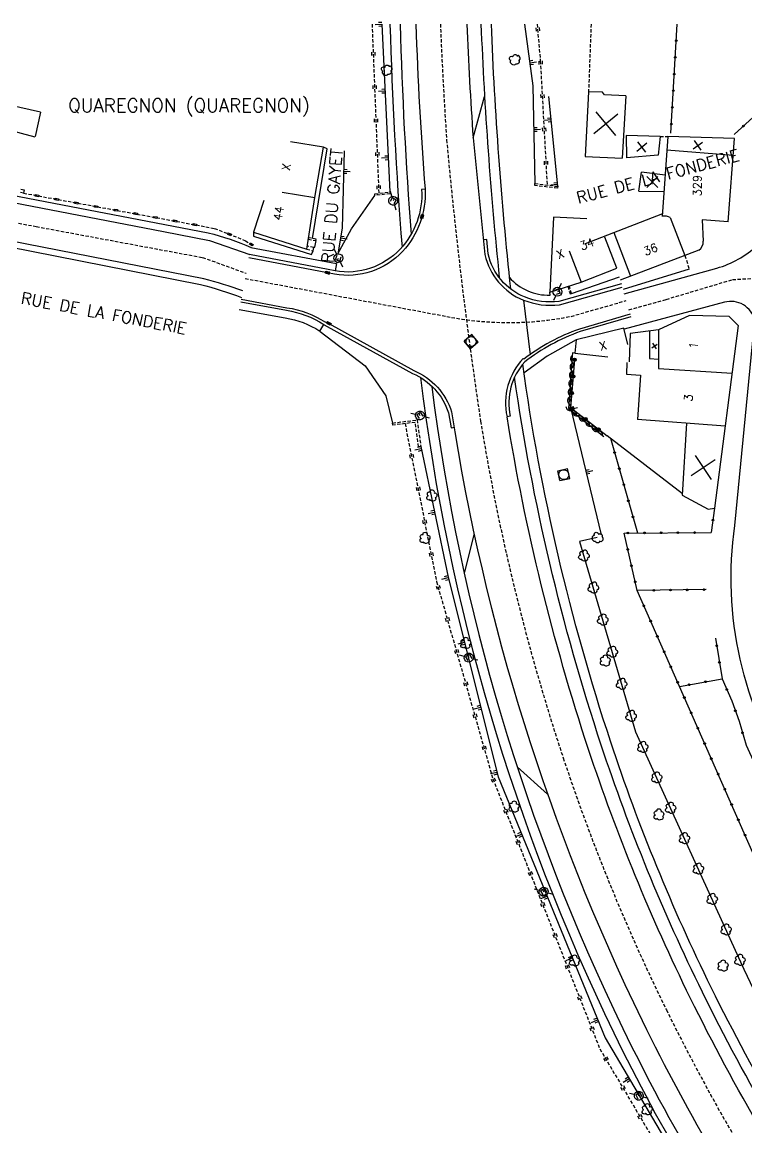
# Model space of a CAD drawing. Header units: millimetres. Extents: x 114000 to 115000, y 124000 to 125000.
# Drawn here: x 114570.6 to 114679.1, y 124834.9 to 125000.3 of the extents above; entities that cross this region are included whole.
import ezdxf
from ezdxf.enums import TextEntityAlignment as Align

# ---------------------------------------------------------------- set-up
doc = ezdxf.new("R2010")
doc.units = ezdxf.units.MM
doc.linetypes.add('DASHED', pattern=[0.75, 0.5, -0.25])
doc.layers.get('0').update_dxf_attribs({"linetype": 'CONTINUOUS'})
for name, color, linetype in [('W0001', 6, 'DASHED'), ('W0008', 7, 'CONTINUOUS'), ('W0100', 7, 'CONTINUOUS'), ('W0105', 7, 'CONTINUOUS'), ('W0112', 1, 'DASHED'), ('W0211', 2, 'CONTINUOUS'), ('W0220', 5, 'DASHED'), ('W0300', 7, 'CONTINUOUS'), ('W0302', 3, 'CONTINUOUS'), ('W0310', 3, 'CONTINUOUS'), ('W0322', 7, 'CONTINUOUS'), ('W0334', 7, 'CONTINUOUS'), ('W0400', 7, 'CONTINUOUS'), ('W0420', 7, 'CONTINUOUS'), ('W0471', 7, 'CONTINUOUS'), ('W0980', 7, 'CONTINUOUS'), ('W0989', 7, 'CONTINUOUS'), ('W0991', 7, 'CONTINUOUS'), ('W1102', 7, 'CONTINUOUS')]:
    doc.layers.add(name, color=color, linetype=linetype)
doc.styles.get("Standard").update_dxf_attribs({"font": 'romans.shx', "width": 0.85})

# ---------------------------------------------------------------- blocks, each defined once
blk = doc.blocks.new('T400')
for p, q in [((-0.15, 0.3), (0.15, 0.3)), ((-0.15, -0.25), (-0.15, 0.3)), ((-0.15, 0.15), (0.15, 0.15)), ((-0.15, 0), (0.15, 0)), ((0.15, 0.3), (0.15, -0.25)), ((-0.15, -0.15), (0.15, -0.15)), ((-0.15, -0.25), (-0.15, -0.3)), ((-0.15, -0.3), (0.15, -0.3)), ((0.15, -0.3), (0.15, -0.25))]:
    blk.add_line(p, q)
blk = doc.blocks.new('T471')
for p, q in [((-0.333334, 0.333334), (-0.333334, -0.333334)), ((-0.333334, 0.333334), (0.333334, 0.333334)), ((-0.333334, 0), (0, 0)), ((0.500001, 0.500001), (1.000002, 1.000002)), ((-0.500001, -0.500001), (-1.000002, -1.000002)), ((-0.333334, -0.333334), (0.333334, -0.333334))]:
    blk.add_line(p, q)
blk.add_ellipse((0, 0), major_axis=(0.471405, 0.471405), ratio=1, start_param=5.4977871438, end_param=11.780972451)
blk = doc.blocks.new('T300')
for p, q in [((-0.8, 0.51), (-0.86, 0.34)), ((-0.86, 0.34), (-0.86, 0.17)), ((-0.86, 0.17), (-0.74, 0.06)), ((-0.69, 0.63), (-0.8, 0.51)), ((-0.8, -0.06), (-0.74, 0.06)), ((-0.74, 0.06), (-0.69, 0.11)), ((-0.57, 0.69), (-0.69, 0.63)), ((-0.46, 0.69), (-0.57, 0.69)), ((-0.29, 0.63), (-0.46, 0.69)), ((-0.29, 0.63), (-0.17, 0.74)), ((-0.23, 0.57), (-0.29, 0.63)), ((-0.17, 0.74), (-0.06, 0.8)), ((-0.06, 0.8), (0.06, 0.8)), ((0.06, 0.8), (0.23, 0.74)), ((0.23, 0.74), (0.34, 0.63)), ((0.34, 0.63), (0.4, 0.51)), ((0.46, 0.46), (0.34, 0.46)), ((0.4, 0.51), (0.4, 0.46)), ((0.57, 0.4), (0.46, 0.46)), ((0.57, 0.4), (0.69, 0.29)), ((0.69, 0.29), (0.74, 0.17)), ((0.74, 0.06), (0.69, -0.17)), ((0.74, 0.17), (0.74, 0.06)), ((-0.8, -0.17), (-0.8, -0.06)), ((-0.8, -0.23), (-0.8, -0.17)), ((-0.74, -0.34), (-0.8, -0.23)), ((-0.69, -0.4), (-0.74, -0.34)), ((-0.51, -0.46), (-0.69, -0.4)), ((-0.4, -0.46), (-0.51, -0.46)), ((-0.4, -0.46), (-0.34, -0.46)), ((-0.34, -0.46), (-0.34, -0.4)), ((-0.34, -0.51), (-0.34, -0.46)), ((-0.29, -0.63), (-0.34, -0.51)), ((-0.17, -0.74), (-0.29, -0.63)), ((-0.06, -0.8), (-0.17, -0.74)), ((0.06, -0.8), (-0.06, -0.8)), ((0.17, -0.74), (0.06, -0.8)), ((0.23, -0.69), (0.17, -0.74)), ((0.29, -0.46), (0.23, -0.46)), ((0.29, -0.63), (0.23, -0.69)), ((0.46, -0.4), (0.29, -0.46)), ((0.34, -0.51), (0.29, -0.63)), ((0.34, -0.51), (0.34, -0.46)), ((0.57, -0.34), (0.46, -0.4)), ((0.63, -0.29), (0.57, -0.34)), ((0.69, -0.17), (0.63, -0.29))]:
    blk.add_line(p, q)
blk = doc.blocks.new('T420')
for p, q in [((0.75, 0.75), (-0.75, 0.75)), ((-0.75, 0.75), (-0.75, -0.75)), ((0.75, 0.75), (0.75, -0.75)), ((0.75, -0.75), (-0.75, -0.75))]:
    blk.add_line(p, q)
blk.add_ellipse((0, 0), major_axis=(-0.53, 0.53), ratio=1, start_param=3.926991, end_param=10.210176)
blk = doc.blocks.new('t211o')
at = {"color": 0, "linetype": 'Continuous'}
for p, q in [((-0.29, 0.5), (-0.29, 0)), ((0, 1), (0, 0)), ((0.29, 0.5), (0.29, 0))]:
    blk.add_line(p, q, dxfattribs=at)
blk = doc.blocks.new('t220o')
at = {"color": 0, "linetype": 'Continuous'}
for p, q in [((-0.25, 0.25), (0.25, 0.25)), ((-0.25, -0.25), (0.25, -0.25))]:
    blk.add_line(p, q, dxfattribs=at)
blk = doc.blocks.new('t310o')
at = {"color": 0, "linetype": 'Continuous'}
for centre, start, end in [((-0.5, 0.38), 216.8699, 323.1304), ((0.5, -0.37), 36.8699, 143.1303)]:
    blk.add_arc(centre, 0.625, start, end, dxfattribs=at)
blk = doc.blocks.new('t322o')
at = {"color": 0, "linetype": 'Continuous'}
for radius in [0.25, 0.15]:
    blk.add_circle((0, 0), radius, dxfattribs=at)

msp = doc.modelspace()

# ---------------------------------------------------------------- linework, layer by layer
at = {"layer": 'W0001'}
for points in [[(115000, 124403.83, 0.028332), (114983.58, 124456.05, 0.042534), (114946.27, 124534.04), (114931.34, 124558.23, 0.037174), (114882.18, 124620.71, 0.017937), (114838.05, 124665.6, 0.013832), (114808.53, 124692.54, 0.000548), (114781.18, 124717.28, -0.004818), (114747.24, 124748.51, -0.025477), (114711.68, 124785.44, -0.027641), (114690.2, 124813.11, -0.036849), (114667.01, 124852.58, -0.034361), (114651.58, 124890.24, -0.039829), (114639.21, 124940.62, -0.014932), (114634.13, 124982.69, -0.007243), (114633.19, 125000, -0.010296)], [(114603.96, 124961.95), (114634.14, 124956.27, 0.098808), (114652.76, 124956.28), (114661.01, 124958.64)]]:
    msp.add_lwpolyline(points, format="xyb", dxfattribs=at)
for points in [[(114661.42, 124957.27), (114667, 124958.82), (114676.89, 124961.78), (114686.98, 124962.4), (114697, 124962.79), (114713.79, 124963.83), (114760.72, 124966.58), (114795.88, 124968.76), (114819.94, 124970.33), (114859.11, 124973.26), (115000, 124984.54)], [(114531.35, 124977.88), (114551.64, 124973.76), (114572.69, 124969.72), (114597.58, 124965.09), (114604.11, 124962.74)]]:
    msp.add_lwpolyline(points, dxfattribs=at)
at = {"layer": 'W0008'}
for points in [[(114540.04, 125000), (114535.34, 124980.91, 0.309712), (114536.89, 124979.56), (114591.76, 124968.95), (114598.62, 124967.65), (114604.65, 124965.53)], [(114629.51, 125000, 0.010109), (114630.89, 124975.29, -0.205523), (114627.53, 124965.99, -0.252638), (114617.35, 124962.58), (114616.3, 124962.8), (114604.53, 124965.04)], [(114637.16, 125000, 0.007177), (114638.09, 124982.96), (114639.86, 124965.53, 0.247199), (114645.61, 124958.72, 0.129141), (114651.02, 124958.02), (114660.42, 124960.67)], [(114660.72, 124959.67), (114674.56, 124963.5, 0.123245), (114680.59, 124966.9, 0.18958), (114682.01, 124970.84), (114684.94, 125000)], [(114535.34, 124980.91), (114598.45, 124968.79, -0.039782), (114604.88, 124966.59, -0.039782)], [(114603.62, 124960.08, 0.020817), (114597.78, 124961.91), (114537.38, 124973.7, 0.321623), (114532.56, 124971.34), (114524.38, 124940.67), (114522.73, 124933.67), (114521.14, 124925.08, 0.079898), (114520.09, 124891.41), (114522.69, 124874.4), (114527.09, 124840.98), (114528.36, 124835.92), (114529.33, 124827.99, 0.086368), (114531.68, 124820.17, 0.158913), (114534.97, 124816.69), (114613.71, 124772.79, -0.101509), (114623.56, 124765.62), (114635.93, 124750)], [(114539.9, 124973.21), (114539.79, 124972.35), (114597.31, 124961.07, -0.022111), (114603.44, 124959.12, -0.022111)], [(114603.39, 124958.85), (114610.23, 124957.58, -0.106036), (114615.98, 124955.4), (114616.02, 124955.48), (114616.51, 124955.22), (114629.24, 124948.18, -0.219398), (114634.87, 124941.98, 0.075204), (114663.4, 124850.96, 0.039553), (114687.24, 124810.55, 0.022419), (114708.76, 124782.63, 0.033898), (114745.03, 124745.18, -0.004277), (114778.37, 124714.61, 0.01156), (114817.01, 124680.19)], [(114718.37, 124835.25), (114711.81, 124845.98), (114698.86, 124867.1), (114685.91, 124886.65, -0.184013), (114677.27, 124925), (114680.25, 124955.74, 0.418014), (114675.72, 124958.39), (114660.72, 124954.35)], [(114661.6, 124956.61), (114653.99, 124954.39, 0.078055), (114645.68, 124949.87)], [(114645.6, 124949.97, 0.249953), (114643.17, 124941.26)], [(115000, 124419.72, 0.013751), (114991.6, 124446.09, 0.050124), (114948.82, 124537.9), (114936.02, 124558.41, 0.002922), (114922.91, 124577.28, 0.012952), (114912.61, 124591.15, 0.01831), (114885.12, 124623.7, 0.01829), (114847.79, 124661.86), (114847.49, 124661.62, 0.017106), (114811.2, 124695.53, 0.000547), (114783.86, 124720.26, -0.004818), (114749.98, 124751.43, -0.025477), (114714.71, 124788.07, -0.027641), (114693.49, 124815.39, -0.036849), (114670.6, 124854.35, -0.034361), (114655.38, 124891.5, -0.039829), (114643.17, 124941.26)]]:
    msp.add_lwpolyline(points, format="xyb", dxfattribs=at)
for points in [[(114670.43, 124963.35), (114660.53, 124960.3)], [(114645.68, 124949.87), (114645.6, 124949.97)]]:
    msp.add_lwpolyline(points, dxfattribs=at)
at = {"layer": 'W0100'}
for points in [[(114573.36, 124986.84), (114554.06, 124991.17)], [(114655.37, 124989.88), (114654.88, 124980.21)], [(114657.47, 124989.8), (114655.37, 124989.88)], [(114657.75, 124989.41), (114657.47, 124989.8)], [(114660.95, 124989.26), (114657.75, 124989.41)], [(114660.95, 124989.26), (114660.42, 124979.93)], [(114560.36, 124986.35), (114572.5, 124983.13)], [(114573.36, 124986.84), (114572.52, 124983.19)], [(114606.76, 124973.63), (114605.24, 124968.87), (114613.18, 124966.35), (114614.42, 124974.04), (114615.68, 124981.57), (114610.75, 124982.39)], [(114661, 124983.34), (114661.07, 124980)], [(114666.07, 124983.19), (114661, 124983.34)], [(114666.07, 124983.19), (114665.8, 124980.37)], [(114667.24, 124983.16), (114666.4, 124971.24)], [(114677.2, 124982.87), (114667.24, 124983.16)], [(114676.28, 124970.43), (114677.2, 124982.87)], [(114667.1, 124981.2), (114677.02, 124980.39)], [(114654.88, 124980.21), (114660.42, 124979.93)], [(114665.8, 124980.37), (114661.07, 124980)], [(114662.88, 124974.98), (114663.27, 124977.84)], [(114666.84, 124977.39), (114663.27, 124977.84)], [(114662.88, 124974.98), (114666.67, 124974.97)], [(114655.13, 124970.89), (114650.13, 124971.14), (114649.56, 124959.91), (114654.25, 124961.41), (114659.6, 124963.47), (114657.81, 124968.14)], [(114666.43, 124971.63), (114654.85, 124967.14)], [(114667.59, 124971.06), (114669.79, 124965.39)], [(114676.28, 124970.43), (114672.35, 124970.7)], [(114672.35, 124970.7), (114672.53, 124967.54)], [(114659.13, 124968.8), (114661.63, 124962.27)], [(114671.86, 124966.18), (114660.12, 124961.69)], [(114670.47, 124956.41), (114665.84, 124954.28)], [(114676.39, 124956.28), (114670.47, 124956.41)], [(114677.78, 124954.89), (114676.39, 124956.28)], [(114661.27, 124952.09), (114660.67, 124954.52), (114653.52, 124952.76), (114653.29, 124950.8), (114658.26, 124950.23)], [(114665.84, 124954.28), (114661.59, 124953.74)], [(114665.84, 124954.28), (114665.82, 124948.5)], [(114677.78, 124954.89), (114674.22, 124927.58)], [(114661.59, 124953.74), (114661.46, 124949.46)], [(114664.5, 124954.11), (114664.49, 124949.98)], [(114661.1, 124949.39), (114661.07, 124947.63)], [(114664.49, 124949.98), (114665.82, 124949.88)], [(114661.07, 124947.63), (114663.13, 124947.47)], [(114665.82, 124948.5), (114676.85, 124947.79)], [(114663.13, 124947.47), (114662.68, 124940.87)], [(114675.82, 124939.85), (114662.68, 124940.87)], [(114670.04, 124940.3), (114669.4, 124929.52)], [(114658.16, 124938.44), (114669.41, 124929.78)], [(114669.4, 124929.52), (114673.27, 124927.46)], [(114673.27, 124927.46), (114674.22, 124927.58)]]:
    msp.add_lwpolyline(points, dxfattribs=at)
for centre, radius, start, end in [((114666.74, 124969.36), 1.91, 63.2685, 100.0556), ((114671.11, 124967.4), 1.43, 301.7793, 5.8455)]:
    msp.add_arc(centre, radius, start, end, dxfattribs=at)
at = {"layer": 'W0105'}
for points in [[(114614.26, 124966.59), (114614.4, 124966.61), (114614.58, 124967.61), (114614.55, 124967.62)], [(114652.81, 124959.68), (114659.98, 124962.18)], [(114653.29, 124950.8), (114652.96, 124950.84), (114652.86, 124949.83), (114653.28, 124949.8)]]:
    msp.add_lwpolyline(points, dxfattribs=at)
at = {"layer": 'W0112'}
for p, q in [((114570.82, 124974.71), (114570.33, 124974.8)), ((114570.42, 124975.29), (114570.91, 124975.2)), ((114570.91, 124975.2), (114570.82, 124974.71)), ((114572.55, 124974.26), (114572.6, 124974.51)), ((114573.05, 124974.17), (114572.55, 124974.26)), ((114572.6, 124974.51), (114573.09, 124974.42)), ((114573.09, 124974.42), (114573.05, 124974.17)), ((114575.5, 124973.72), (114575.55, 124973.96)), ((114576, 124973.63), (114575.5, 124973.72)), ((114575.55, 124973.96), (114576.04, 124973.87)), ((114576.04, 124973.87), (114576, 124973.63)), ((114578.45, 124973.17), (114578.5, 124973.42)), ((114578.95, 124973.08), (114578.45, 124973.17)), ((114578.5, 124973.42), (114578.99, 124973.33)), ((114578.99, 124973.33), (114578.95, 124973.08)), ((114581.41, 124972.63), (114581.45, 124972.87)), ((114581.9, 124972.54), (114581.41, 124972.63)), ((114581.45, 124972.87), (114581.94, 124972.78)), ((114581.94, 124972.78), (114581.9, 124972.54)), ((114584.36, 124972.08), (114584.4, 124972.33)), ((114584.85, 124971.99), (114584.36, 124972.08)), ((114584.4, 124972.33), (114584.89, 124972.24)), ((114584.89, 124972.24), (114584.85, 124971.99)), ((114587.31, 124971.54), (114587.35, 124971.79)), ((114587.8, 124971.45), (114587.31, 124971.54)), ((114587.35, 124971.79), (114587.84, 124971.7)), ((114587.84, 124971.7), (114587.8, 124971.45)), ((114590.26, 124971), (114590.3, 124971.24)), ((114590.75, 124970.91), (114590.26, 124971)), ((114590.3, 124971.24), (114590.79, 124971.15)), ((114590.79, 124971.15), (114590.75, 124970.91)), ((114593.21, 124970.45), (114593.25, 124970.7)), ((114593.7, 124970.36), (114593.21, 124970.45)), ((114593.25, 124970.7), (114593.74, 124970.61)), ((114593.74, 124970.61), (114593.7, 124970.36)), ((114596.16, 124969.91), (114596.2, 124970.15)), ((114596.65, 124969.82), (114596.16, 124969.91)), ((114596.2, 124970.15), (114596.69, 124970.06)), ((114596.69, 124970.06), (114596.65, 124969.82)), ((114601.36, 124968.52), (114601.45, 124968.75)), ((114601.82, 124968.33), (114601.36, 124968.52)), ((114601.45, 124968.75), (114601.92, 124968.57)), ((114601.92, 124968.57), (114601.82, 124968.33)), ((114604.6, 124967.08), (114604.73, 124967.29)), ((114605.02, 124966.81), (114604.6, 124967.08)), ((114604.73, 124967.29), (114605.16, 124967.02)), ((114605.16, 124967.02), (114605.02, 124966.81))]:
    msp.add_line(p, q, dxfattribs=at)
for points in [[(114655.74, 125000), (114655.37, 124989.88)], [(114666.07, 124983.19), (114667.24, 124983.16)], [(114570.82, 124974.71), (114599.37, 124969.44)], [(114599.37, 124969.44), (114604.02, 124967.6)], [(114604.02, 124967.6), (114605.09, 124966.92)], [(114613.42, 124967.85), (114614.55, 124967.62), (114614.59, 124967.81), (114613.45, 124968.05)], [(114613.18, 124966.35), (114614.13, 124966.08), (114614.26, 124966.59), (114613.25, 124966.79)], [(114669.79, 124965.39), (114670.43, 124963.35)], [(114652.27, 124960.78), (114652.62, 124959.64), (114652.81, 124959.68), (114652.46, 124960.84)]]:
    msp.add_lwpolyline(points, dxfattribs=at)
for points in [[(114650.72, 124975.45), (114647.31, 124975.85), (114647.34, 124976.15), (114650.75, 124975.75)], [(114623.37, 124974.62), (114625.64, 124974.88), (114625.67, 124974.62), (114623.4, 124974.35)], [(114629.94, 124936.76), (114629.43, 124940.43), (114626.08, 124940.01), (114626.04, 124940.33), (114629.71, 124940.8), (114630.27, 124936.81)]]:
    msp.add_lwpolyline(points, close=True, dxfattribs=at)
at = {"layer": 'W0211'}
for points in [[(114624.45, 125000), (114625.65, 124974.88)], [(114645.78, 125000), (114647.04, 124990.76), (114647.34, 124976.15)], [(114650.75, 124975.75), (114649.43, 124989.18)], [(114618.79, 124981.05), (114618.47, 124969.45), (114617.86, 124965.63)], [(114617.86, 124965.63), (114619.89, 124969.38), (114623.4, 124974.35)], [(114615.21, 124954.04), (114621.95, 124948.89), (114625.02, 124944.39), (114626.04, 124940.33)], [(114652.67, 124942.65), (114657.28, 124923.6)], [(114630.27, 124936.81), (114634.35, 124917.3), (114641.86, 124887.4), (114657.83, 124848.37), (114682.39, 124806.78), (114705.14, 124777.68), (114741.13, 124740.69), (114774.21, 124710.24)]]:
    msp.add_lwpolyline(points, dxfattribs=at)
at = {"layer": 'W0220'}
for points in [[(114622.96, 125000), (114623.97, 124974.69)], [(114647.67, 125000), (114648.15, 124994.52), (114649.16, 124975.93)], [(114627.9, 124940.24), (114632.62, 124916.61), (114641.04, 124887.14), (114657.06, 124846.73), (114680.71, 124806.81), (114702.37, 124778.73), (114740.55, 124739.18), (114773.36, 124709.28)]]:
    msp.add_lwpolyline(points, dxfattribs=at)
at = {"layer": 'W0302'}
msp.add_lwpolyline([(114656.65, 124923.2), (114654.02, 124922.6), (114662.4, 124894.15), (114678.6, 124858.65), (114683.85, 124847.65)], dxfattribs=at)
at = {"layer": 'W0310'}
msp.add_lwpolyline([(114652.89, 124949.48), (114652.38, 124942.5), (114657.66, 124938.32)], dxfattribs=at)
at = {"layer": 'W0322'}
for points in [[(114667.68, 124983.68), (114668.64, 125000)], [(114677.15, 124983.46), (114680.02, 124986.06)], [(114653.28, 124949.8), (114652.67, 124942.65), (114658.13, 124938.41)], [(114658.67, 124938.05), (114662.7, 124923.89)], [(114674.22, 124927.58), (114673.74, 124923.96)], [(114660.68, 124923.88), (114673.74, 124923.96)], [(114662.64, 124915.28), (114660.68, 124923.88)], [(114672.96, 124915.42), (114662.64, 124915.28)], [(114681.46, 124872.68), (114662.64, 124915.28)], [(114674.39, 124908.15), (114675.35, 124902.08)], [(114668.98, 124900.92), (114675.35, 124902.08)], [(114675.35, 124902.08), (114676.8, 124898.77)], [(114676.8, 124898.77), (114677.92, 124895.76)], [(114677.92, 124895.76), (114678.94, 124892.15)], [(114678.94, 124892.15), (114680.28, 124889.31)]]:
    msp.add_lwpolyline(points, dxfattribs=at)
for centre, major_axis, start_param, end_param in [((114668.5, 124997.51), (0.0884, 0.0884), 0.7175942802589623, 7.000779587438549), ((114668.5, 124997.51), (-0.0532, 0.0532), -0.853202, 5.429983), ((114668.35, 124995.02), (0.0884, 0.0884), 0.7175942802589623, 7.000779587438549), ((114668.35, 124995.02), (-0.0532, 0.0532), -0.853202, 5.429983), ((114668.2, 124992.52), (0.0884, 0.0884), 0.7175942802589623, 7.000779587438549), ((114668.2, 124992.52), (-0.0532, 0.0532), -0.853202, 5.429983), ((114668.06, 124990.03), (0.0884, 0.0884), 0.7175942802589623, 7.000779587438549), ((114668.06, 124990.03), (-0.0532, 0.0532), -0.853202, 5.429983), ((114667.91, 124987.53), (0.0884, 0.0884), 0.7175942802589623, 7.000779587438549), ((114667.91, 124987.53), (-0.0532, 0.0532), -0.853202, 5.429983), ((114667.76, 124985.04), (0.0884, 0.0884), 0.7175942802589623, 7.000779587438549), ((114667.76, 124985.04), (-0.0532, 0.0532), -0.853202, 5.429983), ((114678.55, 124984.73), (0.0884, 0.0884), 6.232881, 12.516066), ((114678.55, 124984.73), (0.0532, 0.0532), 6.232881, 12.516066), ((114659.28, 124935.91), (0.0884, 0.0884), 4.203864, 10.487049), ((114659.28, 124935.91), (0.0532, 0.0532), 4.203864, 10.487049), ((114659.97, 124933.51), (0.0884, 0.0884), 4.203864, 10.487049), ((114659.97, 124933.51), (0.0532, 0.0532), 4.203864, 10.487049), ((114660.65, 124931.1), (0.0884, 0.0884), 4.203864, 10.487049), ((114660.65, 124931.1), (0.0532, 0.0532), 4.203864, 10.487049), ((114661.33, 124928.7), (0.0884, 0.0884), 4.203864, 10.487049), ((114661.33, 124928.7), (0.0532, 0.0532), 4.203864, 10.487049), ((114662.02, 124926.29), (0.0884, 0.0884), 4.203864, 10.487049), ((114662.02, 124926.29), (0.0532, 0.0532), 4.203864, 10.487049), ((114673.99, 124925.82), (-0.0884, 0.0884), 2.22654728338777, 8.509732590567356), ((114673.99, 124925.82), (0.0532, 0.0532), 3.797344, 10.080529), ((114661.25, 124923.88), (0.0884, 0.0884), 5.504381, 11.787566), ((114661.25, 124923.88), (-0.0532, 0.0532), 3.933584, 10.216769), ((114663.74, 124923.9), (0.0884, 0.0884), 5.504381, 11.787566), ((114663.74, 124923.9), (-0.0532, 0.0532), 3.933584, 10.216769), ((114666.24, 124923.91), (0.0884, 0.0884), 5.504381, 11.787566), ((114666.24, 124923.91), (-0.0532, 0.0532), 3.933584, 10.216769), ((114668.74, 124923.93), (0.0884, 0.0884), 5.504381, 11.787566), ((114668.74, 124923.93), (-0.0532, 0.0532), 3.933584, 10.216769), ((114671.24, 124923.95), (0.0884, 0.0884), 5.504381, 11.787566), ((114671.24, 124923.95), (-0.0532, 0.0532), 3.933584, 10.216769), ((114661.24, 124921.44), (-0.0884, 0.0884), -0.561907, 5.721278), ((114661.24, 124921.44), (-0.0532, 0.0532), -0.561907, 5.721278), ((114661.79, 124919), (-0.0884, 0.0884), -0.561907, 5.721278), ((114661.79, 124919), (-0.0532, 0.0532), -0.561907, 5.721278), ((114662.35, 124916.56), (-0.0884, 0.0884), -0.561907, 5.721278), ((114662.35, 124916.56), (-0.0532, 0.0532), -0.561907, 5.721278), ((114665.14, 124915.31), (0.0884, 0.0884), 2.370159, 8.653344), ((114665.14, 124915.31), (0.0532, 0.0532), 2.370159, 8.653344), ((114667.64, 124915.35), (0.0884, 0.0884), 2.370159, 8.653344), ((114667.64, 124915.35), (0.0532, 0.0532), 2.370159, 8.653344), ((114670.14, 124915.38), (0.0884, 0.0884), 2.370159, 8.653344), ((114670.14, 124915.38), (0.0532, 0.0532), 2.370159, 8.653344), ((114672.64, 124915.42), (0.0884, 0.0884), 2.370159, 8.653344), ((114672.64, 124915.42), (0.0532, 0.0532), 2.370159, 8.653344), ((114663.65, 124912.99), (0.0884, 0.0884), 1.201489, 7.484674), ((114663.65, 124912.99), (-0.0532, 0.0532), -0.3693076598772824, 5.913877647302304), ((114664.66, 124910.71), (0.0884, 0.0884), 1.201489, 7.484674), ((114664.66, 124910.71), (-0.0532, 0.0532), -0.3693076598772824, 5.913877647302304), ((114665.67, 124908.42), (0.0884, 0.0884), 1.201489, 7.484674), ((114665.67, 124908.42), (-0.0532, 0.0532), -0.3693076598772824, 5.913877647302304), ((114666.68, 124906.13), (0.0884, 0.0884), 1.201489, 7.484674), ((114674.56, 124907.01), (-0.0884, 0.0884), 2.512937209327264, 8.79612251650685), ((114674.56, 124907.01), (0.0532, 0.0532), 4.083734, 10.366919), ((114666.68, 124906.13), (-0.0532, 0.0532), -0.3693076598772824, 5.913877647302304), ((114674.95, 124904.54), (-0.0884, 0.0884), 2.512937209327264, 8.79612251650685), ((114674.95, 124904.54), (0.0532, 0.0532), 4.083734, 10.366919), ((114667.69, 124903.85), (0.0884, 0.0884), 1.201489, 7.484674), ((114667.69, 124903.85), (-0.0532, 0.0532), -0.3693076598772824, 5.913877647302304), ((114668.7, 124901.56), (0.0884, 0.0884), 1.201489, 7.484674), ((114668.7, 124901.56), (-0.0532, 0.0532), -0.3693076598772824, 5.913877647302304), ((114670.43, 124901.18), (-0.0884, 0.0884), 4.106587, 10.389772), ((114672.89, 124901.63), (-0.0884, 0.0884), 4.106587, 10.389772), ((114672.89, 124901.63), (0.0532, 0.0532), 5.677383, 11.960568), ((114670.43, 124901.18), (0.0532, 0.0532), 5.677383, 11.960568), ((114676.06, 124900.47), (0.0884, 0.0884), 4.342611, 10.625796), ((114676.06, 124900.47), (0.0532, 0.0532), 4.342611, 10.625796), ((114669.71, 124899.27), (0.0884, 0.0884), 1.201489, 7.484674), ((114669.71, 124899.27), (-0.0532, 0.0532), -0.3693076598772824, 5.913877647302304), ((114670.72, 124896.99), (0.0884, 0.0884), 1.201489, 7.484674), ((114670.72, 124896.99), (-0.0532, 0.0532), -0.3693076598772824, 5.913877647302304), ((114677.35, 124897.3), (0.0884, 0.0884), 4.281249, 10.564434), ((114677.35, 124897.3), (0.0532, 0.0532), 4.281249, 10.564434), ((114671.73, 124894.7), (0.0884, 0.0884), 1.201489, 7.484674), ((114671.73, 124894.7), (-0.0532, 0.0532), -0.3693076598772824, 5.913877647302304), ((114678.41, 124894), (-0.0884, 0.0884), 2.631884, 8.915069), ((114678.41, 124894), (0.0532, 0.0532), 4.202680431837311, 10.4858657390169), ((114672.74, 124892.41), (0.0884, 0.0884), 1.201489, 7.484674), ((114672.74, 124892.41), (-0.0532, 0.0532), -0.3693076598772824, 5.913877647302304), ((114673.75, 124890.13), (0.0884, 0.0884), 1.201489, 7.484674), ((114673.75, 124890.13), (-0.0532, 0.0532), -0.3693076598772824, 5.913877647302304), ((114674.76, 124887.84), (0.0884, 0.0884), 1.201489, 7.484674), ((114674.76, 124887.84), (-0.0532, 0.0532), -0.3693076598772824, 5.913877647302304), ((114675.77, 124885.55), (0.0884, 0.0884), 1.201489, 7.484674), ((114675.77, 124885.55), (-0.0532, 0.0532), -0.3693076598772824, 5.913877647302304), ((114676.78, 124883.27), (0.0884, 0.0884), 1.201489, 7.484674), ((114676.78, 124883.27), (-0.0532, 0.0532), -0.3693076598772824, 5.913877647302304), ((114677.79, 124880.98), (0.0884, 0.0884), 1.201489, 7.484674), ((114677.79, 124880.98), (-0.0532, 0.0532), -0.3693076598772824, 5.913877647302304), ((114678.8, 124878.69), (0.0884, 0.0884), 1.201489, 7.484674), ((114678.8, 124878.69), (-0.0532, 0.0532), -0.3693076598772824, 5.913877647302304)]:
    msp.add_ellipse(centre, major_axis=major_axis, ratio=1, start_param=start_param, end_param=end_param, dxfattribs=at)
at = {"layer": 'W0334'}
for points in [[(114625.65, 125000, 0.012314), (114627.45, 124966.65, 0.026384)], [(114627.15, 125000, 0.011637), (114628.8, 124968.55, 0.026384)], [(114639.27, 125000, 0.016053), (114642.01, 124962.07, 0.023909)], [(114640.77, 125000, 0.016811), (114643.69, 124960.38, 0.023909)], [(114630.89, 124975.29), (114630.39, 124975.26, -0.205523), (114627.16, 124966.33, -0.252443), (114617.44, 124963.07), (114616.4, 124963.29), (114604.62, 124965.54)], [(114660.28, 124961.15), (114650.92, 124958.51, -0.128239), (114645.8, 124959.18, -0.246369), (114640.35, 124965.61), (114640.13, 124967.78), (114639.63, 124967.73)], [(114643.51, 124962.12, 0.228391), (114649.61, 124959.46), (114649.56, 124959.91)], [(114603.31, 124958.45), (114610.16, 124957.19, -0.106146), (114615.76, 124955.06), (114615.79, 124955.03), (114616.27, 124954.78), (114629.02, 124947.73, -0.219314), (114634.39, 124941.86), (114634.82, 124939.61), (114635.31, 124939.71)], [(114603.1, 124957.32), (114609.97, 124956.04, -0.106493), (114615.13, 124954.09), (114615.76, 124955.06)], [(114661.72, 124956.23), (114654.12, 124954.01, 0.079102), (114645.81, 124949.46, 0.243558), (114643.66, 124941.37), (114643.17, 124941.28)], [(115000, 124429.56, 0.00908), (114994.26, 124447.02, 0.050124), (114951.25, 124539.34), (114938.59, 124560.17, 0.002922), (114925.46, 124579.08, 0.012952), (114915.07, 124593.07, 0.01831), (114887.43, 124625.8, 0.01829), (114849.94, 124664.12, 0.017106), (114813.55, 124698.13, 0.000547), (114786.21, 124722.86, -0.004818), (114752.38, 124753.98, -0.025477), (114717.35, 124790.37, -0.027641), (114696.37, 124817.38, -0.036849), (114673.74, 124855.89, -0.034361), (114658.7, 124892.6, -0.045638), (114645.52, 124949.13)], [(114630.22, 124947.13, 0.082684), (114659.14, 124849.15, 0.042697), (114683.8, 124807.76, 0.01559), (114705.5, 124779.44, 0.046471), (114742.46, 124741.92, -0.020069), (114787.64, 124700.65, 0.024126), (114824.05, 124667.94, 0.019554)], [(115000, 124424.39, 0.011525), (114992.84, 124446.52, 0.050124), (114949.96, 124538.58), (114937.35, 124559.32, 0.002922), (114924.23, 124578.22, 0.012952), (114913.89, 124592.15, 0.01831), (114886.32, 124624.79, 0.01829), (114848.9, 124663.04, 0.017106), (114812.54, 124697.02, 0.000547), (114785.2, 124721.74, -0.004818), (114751.35, 124752.89, -0.025477), (114716.22, 124789.38, -0.027641), (114695.14, 124816.53, -0.036849), (114672.4, 124855.23, -0.034361), (114657.28, 124892.13, -0.044248), (114644.29, 124947.17)], [(114631.9, 124945.74, 0.081402), (114660.49, 124849.8, 0.042697), (114685.02, 124808.63, 0.01559), (114706.66, 124780.38, 0.046471), (114743.43, 124743.06, -0.020069), (114788.7, 124701.72, 0.023654), (114824.26, 124669.7)]]:
    msp.add_lwpolyline(points, format="xyb", dxfattribs=at)
for points in [[(114638.09, 124982.96), (114639.8, 124989.16)], [(114614.07, 124967.92), (114616.25, 124981.33), (114615.68, 124981.57)], [(114605.24, 124968.87), (114605.2, 124968.27), (114613.91, 124965.51), (114614.13, 124966.08)], [(114604.82, 124966.6), (114617.65, 124964.18), (114617.43, 124963.08)], [(114645.61, 124958.72), (114646.65, 124950.55)], [(114653.52, 124952.76), (114649.18, 124950.31), (114645.71, 124947.83)], [(114636.84, 124918.03), (114638.26, 124923.66)], [(114649.23, 124884.83), (114644.7, 124888.89)]]:
    msp.add_lwpolyline(points, dxfattribs=at)
at = {"layer": 'W0991'}
for p, q in [((114656.17, 124983.63), (114659.73, 124986.57)), ((114656.48, 124986.88), (114659.42, 124983.32)), ((114663.95, 124980.85), (114662.74, 124982.36)), ((114671.01, 124981.36), (114672.44, 124982.34)), ((114672.22, 124981.13), (114671.23, 124982.57)), ((114662.59, 124981), (114664.1, 124982.21)), ((114665.74, 124975.56), (114664.08, 124977.22)), ((114664.08, 124975.56), (114665.74, 124977.22)), ((114664.82, 124951.58), (114665.64, 124952.13)), ((114664.96, 124952.26), (114665.5, 124951.44)), ((114670.72, 124932.49), (114674.34, 124934.88)), ((114671.34, 124935.49), (114673.72, 124931.88))]:
    msp.add_line(p, q, dxfattribs=at)
at = {"layer": 'W1102'}
for p, q in [((114609.49, 124974.85), (114614.42, 124974.04)), ((114652.46, 124966.08), (114654.25, 124961.41))]:
    msp.add_line(p, q, dxfattribs=at)

# ---------------------------------------------------------------- block references
at = {"layer": 'W0211'}
for p, rotation in [((114624.45, 125000), 92.73362583371805), ((114646.58, 124994.17), 277.806786429881), ((114624.93, 124990.01), 92.73362583371805), ((114649.77, 124985.7), 95.62138105263158), ((114647.18, 124984.2), 271.175727968645), ((114625.4, 124980.02), 92.73362583371805), ((114618.71, 124977.93), 268.396601465594), ((114650.72, 124976.03), 95.62138105263158), ((114618.23, 124967.96), 260.896196734855), ((114652.74, 124942.37), 283.595268943796), ((114630.33, 124936.53), 101.8345645719079), ((114655.02, 124932.94), 283.595268943796), ((114632.32, 124927.02), 101.8345645719079), ((114634.37, 124917.23), 104.0981288389939), ((114636.81, 124907.54), 104.0981288389939), ((114639.24, 124897.84), 104.0981288389939), ((114641.68, 124888.14), 104.0981288389939), ((114645.36, 124878.85), 112.250532678389), ((114649.15, 124869.59), 112.250532678389), ((114652.94, 124860.34), 112.250532678389), ((114656.72, 124851.08), 112.250532678389), ((114661.43, 124842.28), 120.557810201787)]:
    msp.add_blockref('t211o', p, dxfattribs=dict(at, rotation=rotation))
at = {"layer": 'W0220'}
for p, rotation in [((114647.74, 124999.19), 275.109334666118), ((114623.14, 124995.55), 272.285096719199), ((114648.17, 124994.21), 273.090412711093), ((114623.34, 124990.56), 272.285096719199), ((114648.44, 124989.21), 273.090412711093), ((114623.54, 124985.56), 272.285096719199), ((114648.71, 124984.22), 273.090412711093), ((114623.74, 124980.57), 272.285096719199), ((114648.98, 124979.23), 273.090412711093), ((114623.93, 124975.57), 272.285096719199), ((114628.87, 124935.37), 281.305927430563), ((114629.85, 124930.47), 281.305927430563), ((114630.83, 124925.57), 281.305927430563), ((114631.81, 124920.66), 281.305927430563), ((114632.86, 124915.78), 285.948014937004), ((114634.23, 124910.97), 285.948014937004), ((114635.61, 124906.16), 285.948014937004), ((114636.98, 124901.35), 285.948014937004), ((114638.36, 124896.55), 285.948014937004), ((114639.73, 124891.74), 285.948014937004), ((114641.12, 124886.94), 291.620872737774), ((114642.97, 124882.29), 291.620872737774), ((114644.81, 124877.64), 291.620872737774), ((114646.65, 124872.99), 291.620872737774), ((114648.49, 124868.34), 291.620872737774), ((114650.34, 124863.7), 291.620872737774), ((114652.18, 124859.05), 291.620872737774), ((114654.02, 124854.4), 291.620872737774), ((114655.86, 124849.75), 291.620872737774), ((114657.95, 124845.22), 300.641020095911), ((114660.5, 124840.92), 300.641020095911), ((114663.05, 124836.62), 300.641020095911)]:
    msp.add_blockref('t220o', p, dxfattribs=dict(at, rotation=rotation))
at = {"layer": 'W0300'}
for p, rotation in [((114644.27, 124994.61), 240.657549091473), ((114625.1, 124993.05), 240.657549091473), ((114631.9, 124929.35), 295.496030315073), ((114630.88, 124923.01), 300.534763390932), ((114656.65, 124923.2), 192.773865685828), ((114654.67, 124920.39), 286.404279656034), ((114656.08, 124915.6), 286.404279656034), ((114657.49, 124910.8), 286.404279656034), ((114636.98, 124907.29), 300.534763390932), ((114658.91, 124906.01), 286.404279656034), ((114657.86, 124904.67), 300.534763390932), ((114660.32, 124901.21), 286.404279656034), ((114661.73, 124896.41), 286.404279656034), ((114663.49, 124891.75), 294.539319662415), ((114665.57, 124887.2), 294.539319662415), ((114644.21, 124882.83), 300.534763390932), ((114667.65, 124882.65), 294.539319662415), ((114665.89, 124881.65), 300.534763390932), ((114669.72, 124878.1), 294.539319662415), ((114671.8, 124873.55), 294.539319662415), ((114673.88, 124869.01), 294.539319662415), ((114675.95, 124864.46), 294.539319662415), ((114653.26, 124859.8), 300.534763390932), ((114675.49, 124859.06), 300.534763390932), ((114678.03, 124859.91), 294.539319662415), ((114664.13, 124837.55), 300.534763390932)]:
    msp.add_blockref('T300', p, dxfattribs=dict(at, rotation=rotation))
at = {"layer": 'W0310'}
for p, rotation in [((114652.8, 124948.23), 265.8207974289489), ((114652.89, 124949.48), 265.8207974289489), ((114652.71, 124946.99), 265.8207974289489), ((114652.62, 124945.74), 265.8207974289489), ((114652.53, 124944.49), 265.8207974289489), ((114652.77, 124942.19), 321.6835698749709), ((114652.43, 124943.25), 265.8207974289489), ((114653.75, 124941.41), 321.6835698749709), ((114654.73, 124940.64), 321.6835698749709), ((114655.71, 124939.86), 321.6835698749709), ((114656.69, 124939.09), 321.6835698749709)]:
    msp.add_blockref('t310o', p, dxfattribs=dict(at, rotation=rotation))
at = {"layer": 'W0322'}
for p, rotation in [((114653.28, 124949.8), 265.107825963046), ((114653.07, 124947.3), 265.107825963046), ((114652.85, 124944.81), 265.107825963046), ((114652.93, 124942.45), 322.106785316271), ((114654.91, 124940.91), 322.106785316271), ((114656.88, 124939.38), 322.106785316271)]:
    msp.add_blockref('t322o', p, dxfattribs=dict(at, rotation=rotation))
at = {"layer": 'W0400'}
for p, rotation in [((114630.45, 124971.2), 162.9404456625373), ((114616.3, 124962.8), 75.61538831906148), ((114616.51, 124955.22), 241.165226731597)]:
    msp.add_blockref('T400', p, dxfattribs=dict(at, rotation=rotation))
at = {"layer": 'W0420'}
for p, rotation in [((114637.79, 124952.5), 310.051516377613), ((114651.66, 124932.61), 192.773865685828)]:
    msp.add_blockref('T420', p, dxfattribs=dict(at, rotation=rotation))
at = {"layer": 'W0471'}
for p, rotation in [((114626.12, 124973.57), 240.657549091473), ((114617.93, 124964.98), 69.6880047897983), ((114650.71, 124959.96), 200.506066966061), ((114630.13, 124941.45), 301.586047953747), ((114637.43, 124905.25), 300.534763390932), ((114648.65, 124870.24), 300.534763390932), ((114662.88, 124839.73), 300.534763390932)]:
    msp.add_blockref('T471', p, dxfattribs=dict(at, rotation=rotation))

# ---------------------------------------------------------------- texts
at = {"layer": 'W0980'}
msp.add_text('QUAREGNON (QUAREGNON)', height=2, dxfattribs=at).set_placement((114595.57, 124987.7), align=Align.MIDDLE)
at = {"layer": 'W0989'}
for s, rotation, p in [('RUE DU GAYET', 85.2341, (114616.99, 124972.85)), ('RUE DE LA FONDERIE', 15.0209, (114665.74, 124977.22)), ('RUE DE LA FONDERIE', 349.3506, (114582.81, 124956.77))]:
    msp.add_text(s, height=1.75, rotation=rotation, dxfattribs=at).set_placement(p, align=Align.MIDDLE)
at = {"layer": 'W0991'}
for s, rotation, p in [('X', 80.5029, (114610.12, 124978.62)), ('329', 90.2404, (114671.64, 124975.83)), ('44', 80.8245, (114608.97, 124971.68)), ('34', 20.9971, (114655.13, 124967.11)), ('X', 20.0978, (114651.14, 124965.6)), ('36', 21.4188, (114664.65, 124966.31)), ('X', 13.7776, (114657.53, 124951.88)), ('1', 82.4362, (114671.08, 124951.94)), ('3', 82.4362, (114670.32, 124944.1))]:
    msp.add_text(s, height=1.25, rotation=rotation, dxfattribs=at).set_placement(p, align=Align.MIDDLE)

doc.saveas('drawing.dxf')
